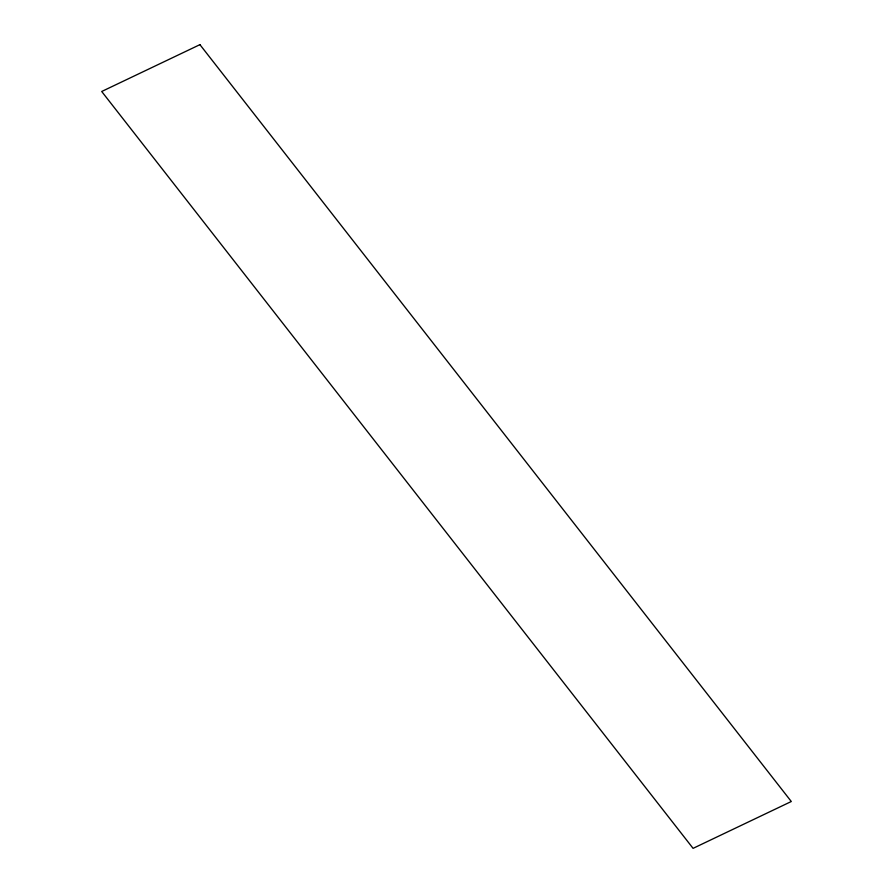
<?xml version="1.0" encoding="UTF-8"?>
<svg xmlns="http://www.w3.org/2000/svg" width="893" height="893" viewBox="0 0 893 893"><rect width="100%" height="100%" fill="white"/><g stroke="black" fill="none" stroke-linecap="round" stroke-linejoin="round"><path stroke-width="1.34" d="M199.92 44.65L101.702 91.488L693.08 848.35L791.298 801.512L199.92 44.65"/></g></svg>
